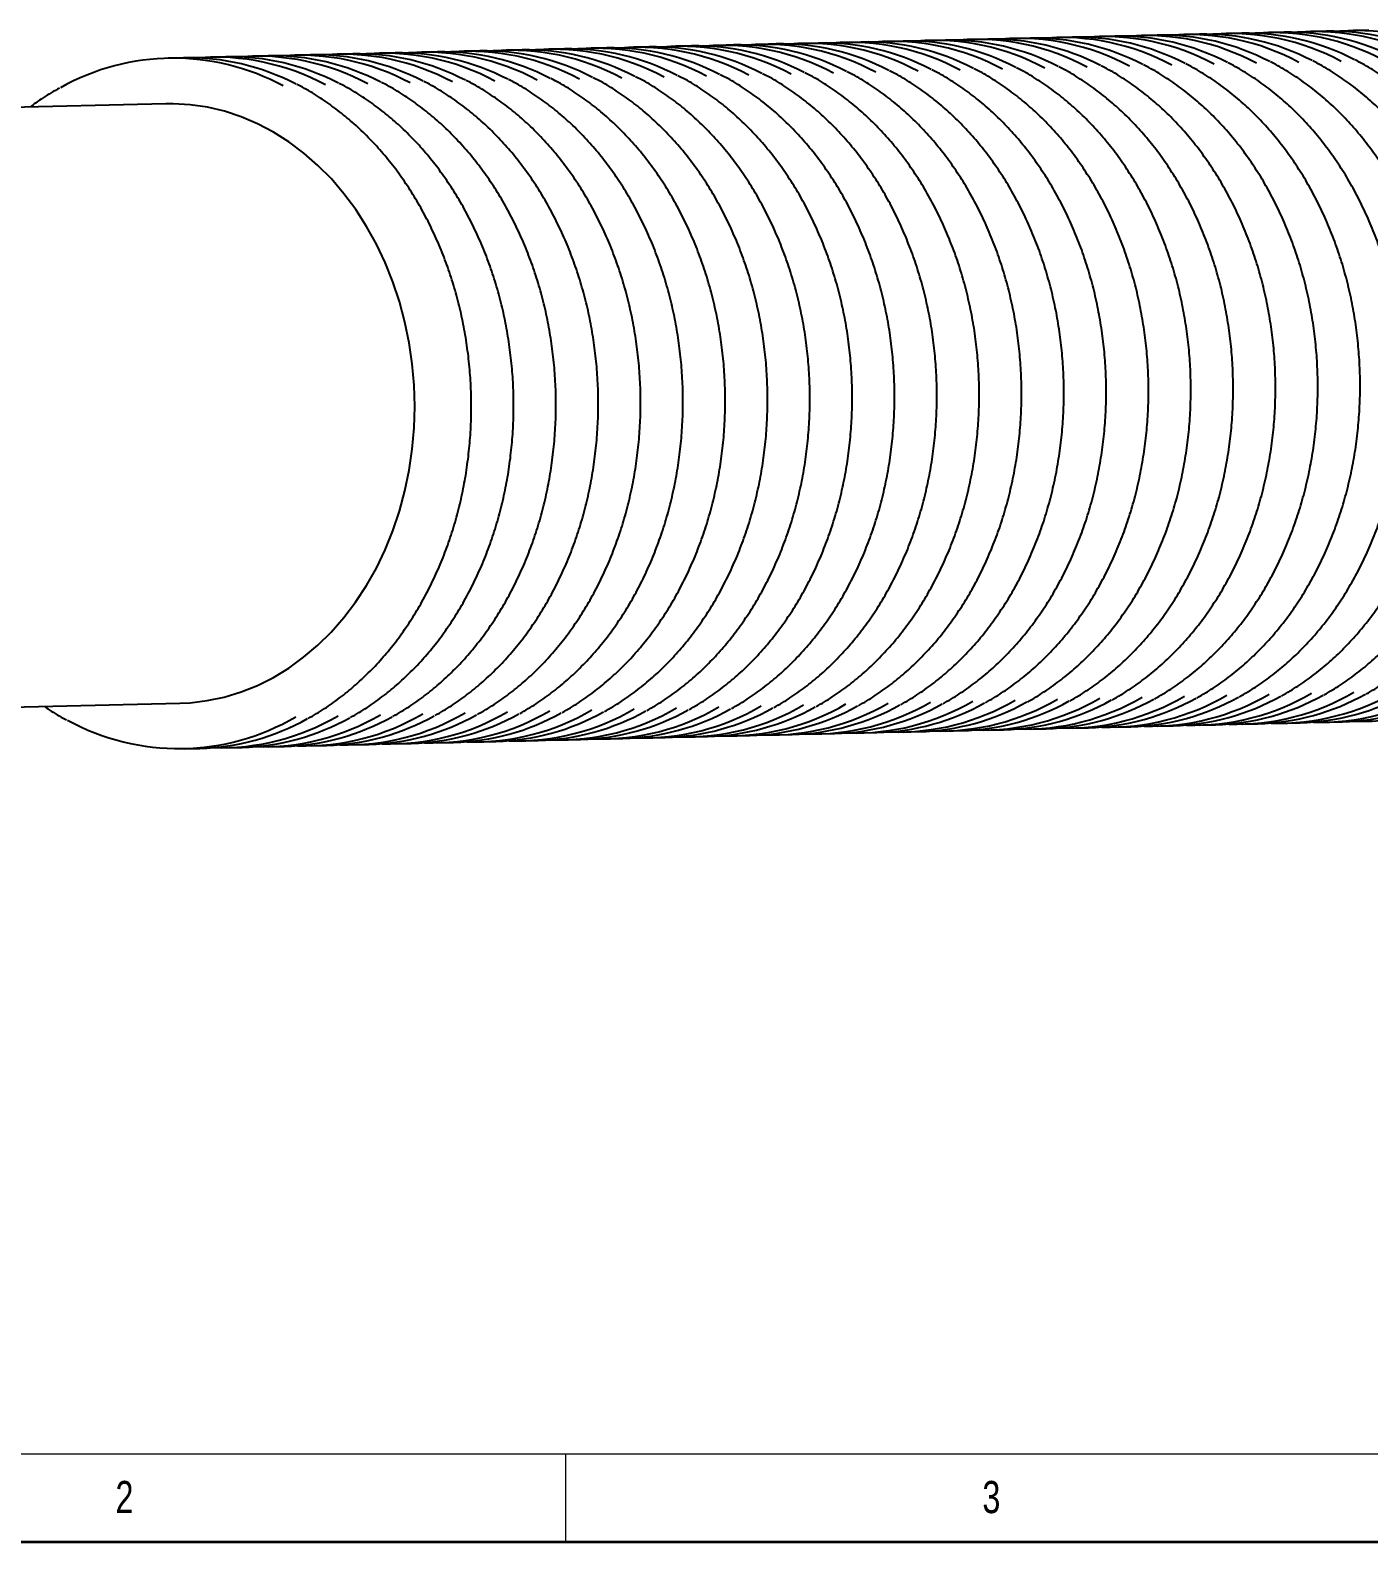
# Model space of a CAD drawing. Header units: millimetres. Extents: x 6 to 413, y 7 to 291.
# Drawn here: x 79.7 to 156.7, y 7.1 to 94.1 of the extents above; entities that cross this region are included whole.
import ezdxf

# ---------------------------------------------------------------- set-up
doc = ezdxf.new("R2010")
doc.units = ezdxf.units.MM
doc.styles.add('SLDTEXTSTYLE2', font='TXT', dxfattribs={"width": 0.75})

msp = doc.modelspace()

# ---------------------------------------------------------------- linework, layer by layer
at = {"color": 7, "linetype": 'Continuous', "lineweight": 25}
for p, q in [((151.8641, 93.9717), (150.9634, 93.9508)), ((154.3005, 94.0282), (153.3998, 94.0073)), ((156.7368, 94.0848), (155.8361, 94.0639)), ((115.3193, 93.1234), (114.4186, 93.1025)), ((117.7556, 93.1799), (116.8549, 93.159)), ((120.1919, 93.2365), (119.2912, 93.2156)), ((122.6283, 93.293), (121.7276, 93.2721)), ((125.0646, 93.3496), (124.1639, 93.3287)), ((127.5009, 93.4061), (126.6002, 93.3852)), ((129.9372, 93.4627), (129.0365, 93.4418)), ((132.3736, 93.5192), (131.4728, 93.4983)), ((134.8099, 93.5758), (133.9092, 93.5549)), ((137.2462, 93.6323), (136.3455, 93.6114)), ((139.6825, 93.6889), (138.7818, 93.668)), ((142.1188, 93.7455), (141.2181, 93.7245)), ((144.5552, 93.802), (143.6545, 93.7811)), ((146.9915, 93.8586), (146.0908, 93.8376)), ((149.4278, 93.9151), (148.5271, 93.8942)), ((88.5197, 92.5013), (87.619, 92.4804)), ((90.9561, 92.5579), (90.0554, 92.537)), ((93.3924, 92.6144), (92.4917, 92.5935)), ((95.8287, 92.671), (94.928, 92.6501)), ((98.265, 92.7275), (97.3643, 92.7066)), ((100.7014, 92.7841), (99.8006, 92.7632)), ((103.1377, 92.8406), (102.237, 92.8197)), ((105.574, 92.8972), (104.6733, 92.8763)), ((108.0103, 92.9537), (107.1096, 92.9328)), ((110.4466, 93.0103), (109.5459, 92.9894)), ((112.883, 93.0668), (111.9823, 93.0459)), ((87.5028, 89.852), (65.3544, 89.3379)), ((66.155, 54.8472), (88.3034, 55.3613)), ((139.7042, 53.9287), (140.6049, 53.9496)), ((142.1406, 53.9853), (143.0413, 54.0062)), ((144.5769, 54.0418), (145.4776, 54.0627)), ((147.0132, 54.0984), (147.9139, 54.1193)), ((149.4495, 54.1549), (150.3502, 54.1758)), ((151.8859, 54.2115), (152.7866, 54.2324)), ((154.3222, 54.268), (155.2229, 54.2889)), ((103.1594, 53.0804), (104.0601, 53.1013)), ((105.5957, 53.137), (106.4964, 53.1579)), ((108.032, 53.1935), (108.9327, 53.2144)), ((110.4684, 53.2501), (111.3691, 53.271)), ((112.9047, 53.3066), (113.8054, 53.3275)), ((115.341, 53.3632), (116.2417, 53.3841)), ((117.7773, 53.4197), (118.678, 53.4406)), ((120.2137, 53.4763), (121.1144, 53.4972)), ((122.65, 53.5328), (123.5507, 53.5537)), ((125.0863, 53.5894), (125.987, 53.6103)), ((127.5226, 53.6459), (128.4233, 53.6668)), ((129.959, 53.7025), (130.8597, 53.7234)), ((132.3953, 53.759), (133.296, 53.7799)), ((134.8316, 53.8156), (135.7323, 53.8365)), ((137.2679, 53.8721), (138.1686, 53.8931)), ((88.5415, 52.7411), (89.4422, 52.762)), ((90.9778, 52.7977), (91.8785, 52.8186)), ((93.4141, 52.8542), (94.3148, 52.8751)), ((95.8504, 52.9108), (96.7511, 52.9317)), ((98.2868, 52.9673), (99.1875, 52.9882)), ((100.7231, 53.0239), (101.6238, 53.0448))]:
    msp.add_line(p, q, dxfattribs=at)
at = {"color": 7, "linetype": 'Continuous', "lineweight": 18}
for p, q in [((221.2163, 12.1436), (11.2973, 12.1436)), ((110.4973, 12.1436), (110.4973, 7.1062))]:
    msp.add_line(p, q, dxfattribs=at)
at = {"color": 7, "linetype": 'Continuous', "lineweight": 35}
msp.add_line((6.2734, 7.1062), (413.064, 7.1062), dxfattribs=at)
at = {"color": 7, "linetype": 'Continuous', "lineweight": 25, "flags": 128}
msp.add_lwpolyline([(88.3034, 55.3613), (88.8924, 55.3904), (89.8804, 55.5094), (90.8583, 55.7156), (91.8212, 56.0078), (92.764, 56.3845), (93.6822, 56.844), (94.5709, 57.3837), (95.4256, 58.0011), (96.2419, 58.6928), (97.0158, 59.4555), (97.7432, 60.2852), (98.4205, 61.1776), (99.0442, 62.1284), (99.6112, 63.1325), (100.1184, 64.1848), (100.5634, 65.2801), (100.9439, 66.4128), (101.258, 67.577), (101.504, 68.7668), (101.6807, 69.9762), (101.7872, 71.199), (101.8229, 72.4289), (101.7877, 73.6598), (101.6817, 74.8853), (101.5056, 76.0992), (101.2601, 77.2953), (100.9466, 78.4675), (100.5665, 79.6098), (100.122, 80.7165), (99.6152, 81.7818), (99.0487, 82.8004), (98.4254, 83.767), (97.7485, 84.6768), (97.0214, 85.525), (96.2479, 86.3074), (95.4318, 87.0201), (94.5774, 87.6592), (93.689, 88.2217), (92.771, 88.7045), (91.8283, 89.1054), (90.8656, 89.4222), (89.8878, 89.6533), (88.8998, 89.7975), (87.9068, 89.8541), (87.5028, 89.852)], dxfattribs=at)
at = {"color": 7, "linetype": 'Continuous', "lineweight": 25}
for centre, radius, start, end in [((151.2326, 80.5248), 13.4254, 61.741045, 94.427733), ((152.1176, 80.5175), 13.4566, 62.443189, 91.079473), ((153.6689, 80.5814), 13.4254, 61.741045, 94.427733), ((154.554, 80.574), 13.4566, 62.443189, 91.079473), ((156.1053, 80.6379), 13.4254, 61.741045, 94.427733), ((113.1365, 79.6127), 13.4566, 62.443189, 91.079473), ((114.6878, 79.6765), 13.4254, 61.741045, 94.427733), ((115.5728, 79.6692), 13.4566, 62.443189, 91.079473), ((117.1241, 79.7331), 13.4254, 61.741045, 94.427733), ((118.0091, 79.7258), 13.4566, 62.443189, 91.079473), ((119.5604, 79.7896), 13.4254, 61.741045, 94.427733), ((120.4454, 79.7823), 13.4566, 62.443189, 91.079473), ((121.9967, 79.8462), 13.4254, 61.741045, 94.427733), ((122.8818, 79.8389), 13.4566, 62.443189, 91.079473), ((124.4331, 79.9028), 13.4254, 61.741045, 94.427733), ((125.3181, 79.8954), 13.4566, 62.443189, 91.079473), ((126.8694, 79.9593), 13.4254, 61.741045, 94.427733), ((127.7544, 79.952), 13.4566, 62.443189, 91.079473), ((129.3057, 80.0159), 13.4254, 61.741045, 94.427733), ((130.1907, 80.0085), 13.4566, 62.443189, 91.079473), ((131.742, 80.0724), 13.4254, 61.741045, 94.427733), ((132.6271, 80.0651), 13.4566, 62.443189, 91.079473), ((134.1784, 80.129), 13.4254, 61.741045, 94.427733), ((135.0634, 80.1216), 13.4566, 62.443189, 91.079473), ((136.6147, 80.1855), 13.4254, 61.741045, 94.427733), ((137.4997, 80.1782), 13.4566, 62.443189, 91.079473), ((139.051, 80.2421), 13.4254, 61.741045, 94.427733), ((139.936, 80.2347), 13.4566, 62.443189, 91.079473), ((141.4873, 80.2986), 13.4254, 61.741045, 94.427733), ((142.3724, 80.2913), 13.4566, 62.443189, 91.079473), ((143.9236, 80.3552), 13.4254, 61.741045, 94.427733), ((144.8087, 80.3478), 13.4566, 62.443189, 91.079473), ((146.36, 80.4117), 13.4254, 61.741045, 94.427733), ((147.245, 80.4044), 13.4566, 62.443189, 91.079473), ((148.7963, 80.4683), 13.4254, 61.741045, 94.427733), ((149.6813, 80.4609), 13.4566, 62.443189, 91.079473), ((87.9309, 79.1869), 13.2885, 61.632602, 119.32961), ((88.7732, 79.0471), 13.4566, 62.443189, 91.079473), ((90.3245, 79.111), 13.4254, 61.741045, 94.427733), ((91.2096, 79.1037), 13.4566, 62.443189, 91.079473), ((92.7609, 79.1676), 13.4254, 61.741045, 94.427733), ((93.6459, 79.1602), 13.4566, 62.443189, 91.079473), ((95.1972, 79.2241), 13.4254, 61.741045, 94.427733), ((96.0822, 79.2168), 13.4566, 62.443189, 91.079473), ((97.6335, 79.2807), 13.4254, 61.741045, 94.427733), ((98.5185, 79.2733), 13.4566, 62.443189, 91.079473), ((100.0698, 79.3372), 13.4254, 61.741045, 94.427733), ((100.9549, 79.3299), 13.4566, 62.443189, 91.079473), ((102.5062, 79.3938), 13.4254, 61.741045, 94.427733), ((103.3912, 79.3864), 13.4566, 62.443189, 91.079473), ((104.9425, 79.4503), 13.4254, 61.741045, 94.427733), ((105.8275, 79.443), 13.4566, 62.443189, 91.079473), ((107.3788, 79.5069), 13.4254, 61.741045, 94.427733), ((108.2638, 79.4995), 13.4566, 62.443189, 91.079473), ((109.8151, 79.5634), 13.4254, 61.741045, 94.427733), ((110.7002, 79.5561), 13.4566, 62.443189, 91.079473), ((112.2514, 79.62), 13.4254, 61.741045, 94.427733), ((136.9166, 67.2787), 13.4081, 268.217686, 300.373232), ((139.3529, 67.3353), 13.4081, 268.217686, 300.373232), ((141.7893, 67.3918), 13.4081, 268.217686, 300.373232), ((142.6751, 67.4299), 13.4287, 271.562479, 299.259535), ((144.2256, 67.4484), 13.4081, 268.217686, 300.373232), ((145.1114, 67.4864), 13.4287, 271.562479, 299.259535), ((146.6619, 67.5049), 13.4081, 268.217686, 300.373232), ((147.5478, 67.543), 13.4287, 271.562479, 299.259535), ((149.0982, 67.5615), 13.4081, 268.217686, 300.373232), ((149.9841, 67.5995), 13.4287, 271.562479, 299.259535), ((151.5345, 67.618), 13.4081, 268.217686, 300.373232), ((152.4204, 67.6561), 13.4287, 271.562479, 299.259535), ((153.9709, 67.6746), 13.4081, 268.217686, 300.373232), ((154.8567, 67.7126), 13.4287, 271.562479, 299.259535), ((156.4072, 67.7311), 13.4081, 268.217686, 300.373232), ((97.9354, 66.3739), 13.4081, 268.217686, 300.373232), ((100.3718, 66.4304), 13.4081, 268.217686, 300.373232), ((102.8081, 66.487), 13.4081, 268.217686, 300.373232), ((103.6939, 66.525), 13.4287, 271.562479, 299.259535), ((105.2444, 66.5435), 13.4081, 268.217686, 300.373232), ((106.1303, 66.5816), 13.4287, 271.562479, 299.259535), ((107.6807, 66.6001), 13.4081, 268.217686, 300.373232), ((108.5666, 66.6381), 13.4287, 271.562479, 299.259535), ((110.1171, 66.6567), 13.4081, 268.217686, 300.373232), ((111.0029, 66.6947), 13.4287, 271.562479, 299.259535), ((112.5534, 66.7132), 13.4081, 268.217686, 300.373232), ((113.4392, 66.7512), 13.4287, 271.562479, 299.259535), ((114.9897, 66.7698), 13.4081, 268.217686, 300.373232), ((115.8756, 66.8078), 13.4287, 271.562479, 299.259535), ((117.426, 66.8263), 13.4081, 268.217686, 300.373232), ((118.3119, 66.8643), 13.4287, 271.562479, 299.259535), ((119.8623, 66.8829), 13.4081, 268.217686, 300.373232), ((120.7482, 66.9209), 13.4287, 271.562479, 299.259535), ((122.2987, 66.9394), 13.4081, 268.217686, 300.373232), ((123.1845, 66.9774), 13.4287, 271.562479, 299.259535), ((124.735, 66.996), 13.4081, 268.217686, 300.373232), ((125.6208, 67.034), 13.4287, 271.562479, 299.259535), ((127.1713, 67.0525), 13.4081, 268.217686, 300.373232), ((128.0572, 67.0905), 13.4287, 271.562479, 299.259535), ((129.6076, 67.1091), 13.4081, 268.217686, 300.373232), ((130.4935, 67.1471), 13.4287, 271.562479, 299.259535), ((132.044, 67.1656), 13.4081, 268.217686, 300.373232), ((132.9298, 67.2036), 13.4287, 271.562479, 299.259535), ((134.4803, 67.2222), 13.4081, 268.217686, 300.373232), ((135.3661, 67.2602), 13.4287, 271.562479, 299.259535), ((137.8025, 67.3167), 13.4287, 271.562479, 299.259535), ((140.2388, 67.3733), 13.4287, 271.562479, 299.259535), ((88.2303, 66.0629), 13.3146, 241.239129, 300.408766), ((89.076, 66.1857), 13.4287, 271.562479, 299.259535), ((90.6265, 66.2042), 13.4081, 268.217686, 300.373232), ((91.5123, 66.2423), 13.4287, 271.562479, 299.259535), ((93.0628, 66.2608), 13.4081, 268.217686, 300.373232), ((93.9486, 66.2988), 13.4287, 271.562479, 299.259535), ((95.4991, 66.3173), 13.4081, 268.217686, 300.373232), ((96.385, 66.3554), 13.4287, 271.562479, 299.259535), ((98.8213, 66.4119), 13.4287, 271.562479, 299.259535), ((101.2576, 66.4685), 13.4287, 271.562479, 299.259535)]:
    msp.add_arc(centre, radius, start, end, dxfattribs=at)
for points, knots in [([(149.2833, 55.7261), (149.4459, 55.8185), (149.9148, 56.0849), (150.6683, 56.5802), (151.5304, 57.2322), (152.3567, 57.9516), (153.1442, 58.734), (153.8897, 59.5769), (154.5902, 60.4766), (155.2429, 61.4297), (155.8452, 62.4324), (156.3948, 63.4806), (156.8893, 64.5702), (157.3269, 65.6968), (157.7059, 66.8559), (158.0247, 68.0429), (158.282, 69.2531), (158.4769, 70.4817), (158.6086, 71.7237), (158.6766, 72.9743), (158.6806, 74.2285), (158.6205, 75.4814), (158.4967, 76.7278), (158.3096, 77.963), (158.06, 79.182), (157.7487, 80.3799), (157.3771, 81.5521), (156.9465, 82.6937), (156.4587, 83.8004), (155.9157, 84.8676), (155.3194, 85.8912), (154.6724, 86.8669), (153.9771, 87.791), (153.2363, 88.6597), (152.453, 89.4696), (151.6301, 90.217), (150.7716, 90.9006), (149.8788, 91.5112), (149.1671, 91.946), (148.7461, 92.1518), (148.6413, 92.2031)], [0, 0, 0, 0, 0.014369, 0.041434, 0.0685092, 0.0955956, 0.1226925, 0.1497988, 0.1769132, 0.2040345, 0.2311613, 0.2582927, 0.2854274, 0.3125649, 0.3397042, 0.366845, 0.3939868, 0.4211293, 0.4482725, 0.4754161, 0.5025601, 0.5297046, 0.5568495, 0.5839949, 0.6111408, 0.6382872, 0.6654339, 0.6925808, 0.7197275, 0.7468737, 0.7740187, 0.8011618, 0.8283021, 0.8554386, 0.8825699, 0.9096948, 0.9368117, 0.9639192, 0.9910161, 1, 1, 1, 1]), ([(151.7196, 55.7826), (151.8822, 55.875), (152.3511, 56.1414), (153.1046, 56.6367), (153.9668, 57.2888), (154.793, 58.0081), (155.5805, 58.7906), (156.326, 59.6334), (157.0265, 60.5332), (157.6792, 61.4863), (158.2816, 62.489), (158.8311, 63.5372), (159.3256, 64.6268), (159.7633, 65.7533), (160.1422, 66.9124), (160.461, 68.0995), (160.7183, 69.3097), (160.9132, 70.5382), (161.0449, 71.7803), (161.1129, 73.0309), (161.1169, 74.2851), (161.0569, 75.5379), (160.9331, 76.7844), (160.746, 78.0196), (160.4963, 79.2386), (160.185, 80.4365), (159.8134, 81.6086), (159.3828, 82.7503), (158.8951, 83.8569), (158.352, 84.9242), (157.7558, 85.9477), (157.1087, 86.9235), (156.4134, 87.8476), (155.6726, 88.7162), (154.8893, 89.5261), (154.0664, 90.2735), (153.208, 90.9571), (152.3151, 91.5677), (151.6034, 92.0025), (151.1825, 92.2084), (151.0776, 92.2596)], [0, 0, 0, 0, 0.014369, 0.041434, 0.0685092, 0.0955956, 0.1226925, 0.1497988, 0.1769132, 0.2040345, 0.2311613, 0.2582927, 0.2854274, 0.3125649, 0.3397042, 0.366845, 0.3939868, 0.4211293, 0.4482725, 0.4754161, 0.5025601, 0.5297046, 0.5568495, 0.5839949, 0.6111408, 0.6382872, 0.6654339, 0.6925808, 0.7197275, 0.7468737, 0.7740187, 0.8011618, 0.8283021, 0.8554386, 0.8825699, 0.9096948, 0.9368117, 0.9639192, 0.9910161, 1, 1, 1, 1]), ([(154.1559, 55.8392), (154.3185, 55.9316), (154.7875, 56.198), (155.5409, 56.6933), (156.4031, 57.3453), (157.2293, 58.0647), (158.0169, 58.8471), (158.7623, 59.69), (159.4628, 60.5897), (160.1155, 61.5428), (160.7179, 62.5455), (161.2674, 63.5937), (161.762, 64.6833), (162.1996, 65.8099), (162.5785, 66.969), (162.8973, 68.156), (163.1547, 69.3662), (163.3496, 70.5948), (163.4813, 71.8368), (163.5492, 73.0874), (163.5532, 74.3417), (163.4932, 75.5945), (163.3694, 76.841), (163.1823, 78.0761), (162.9326, 79.2951), (162.6213, 80.493), (162.2497, 81.6652), (161.8192, 82.8068), (161.3314, 83.9135), (160.7883, 84.9807), (160.1921, 86.0043), (159.545, 86.98), (158.8497, 87.9041), (158.1089, 88.7728), (157.3256, 89.5827), (156.5028, 90.3301), (155.6443, 91.0137), (154.7515, 91.6243), (154.0397, 92.0591), (153.6188, 92.2649), (153.514, 92.3162)], [0, 0, 0, 0, 0.014369, 0.041434, 0.0685092, 0.0955956, 0.1226925, 0.1497988, 0.1769132, 0.2040345, 0.2311613, 0.2582927, 0.2854274, 0.3125649, 0.3397042, 0.366845, 0.3939868, 0.4211293, 0.4482725, 0.4754161, 0.5025601, 0.5297046, 0.5568495, 0.5839949, 0.6111408, 0.6382872, 0.6654339, 0.6925808, 0.7197275, 0.7468737, 0.7740187, 0.8011618, 0.8283021, 0.8554386, 0.8825699, 0.9096948, 0.9368117, 0.9639192, 0.9910161, 1, 1, 1, 1]), ([(156.5922, 55.8957), (156.7549, 55.9881), (157.2238, 56.2545), (157.9772, 56.7498), (158.8394, 57.4019), (159.6657, 58.1212), (160.4532, 58.9037), (161.1987, 59.7465), (161.8992, 60.6463), (162.5519, 61.5994), (163.1542, 62.6021), (163.7037, 63.6503), (164.1983, 64.7399), (164.6359, 65.8664), (165.0149, 67.0255), (165.3336, 68.2126), (165.591, 69.4228), (165.7859, 70.6513), (165.9176, 71.8934), (165.9856, 73.144), (165.9895, 74.3982), (165.9295, 75.651), (165.8057, 76.8975), (165.6186, 78.1327), (165.3689, 79.3517), (165.0577, 80.5496), (164.686, 81.7217), (164.2555, 82.8634), (163.7677, 83.97), (163.2246, 85.0373), (162.6284, 86.0608), (161.9813, 87.0366), (161.286, 87.9607), (160.5452, 88.8294), (159.7619, 89.6392), (158.9391, 90.3866), (158.0806, 91.0702), (157.1878, 91.6808), (156.4761, 92.1156), (156.0551, 92.3215), (155.9503, 92.3727)], [0, 0, 0, 0, 0.014369, 0.041434, 0.0685092, 0.0955956, 0.1226925, 0.1497988, 0.1769132, 0.2040345, 0.2311613, 0.2582927, 0.2854274, 0.3125649, 0.3397042, 0.366845, 0.3939868, 0.4211293, 0.4482725, 0.4754161, 0.5025601, 0.5297046, 0.5568495, 0.5839949, 0.6111408, 0.6382872, 0.6654339, 0.6925808, 0.7197275, 0.7468737, 0.7740187, 0.8011618, 0.8283021, 0.8554386, 0.8825699, 0.9096948, 0.9368117, 0.9639192, 0.9910161, 1, 1, 1, 1]), ([(112.7384, 54.8778), (112.901, 54.9702), (113.37, 55.2366), (114.1234, 55.7319), (114.9856, 56.384), (115.8119, 57.1033), (116.5994, 57.8857), (117.3448, 58.7286), (118.0453, 59.6283), (118.6981, 60.5815), (119.3004, 61.5841), (119.8499, 62.6323), (120.3445, 63.7219), (120.7821, 64.8485), (121.161, 66.0076), (121.4798, 67.1946), (121.7372, 68.4048), (121.9321, 69.6334), (122.0638, 70.8754), (122.1318, 72.1261), (122.1357, 73.3803), (122.0757, 74.6331), (121.9519, 75.8796), (121.7648, 77.1147), (121.5151, 78.3337), (121.2038, 79.5317), (120.8322, 80.7038), (120.4017, 81.8455), (119.9139, 82.9521), (119.3708, 84.0193), (118.7746, 85.0429), (118.1275, 86.0187), (117.4322, 86.9428), (116.6914, 87.8114), (115.9081, 88.6213), (115.0853, 89.3687), (114.2268, 90.0523), (113.334, 90.6629), (112.6223, 91.0977), (112.2013, 91.3035), (112.0965, 91.3548)], [0, 0, 0, 0, 0.014369, 0.04143403, 0.06850916, 0.09559561, 0.12269253, 0.14979883, 0.17691324, 0.2040345, 0.23116135, 0.25829266, 0.28542745, 0.31256486, 0.33970422, 0.366845, 0.3939868, 0.42112935, 0.44827247, 0.47541606, 0.50256008, 0.52970455, 0.55684949, 0.58399492, 0.61114084, 0.63828722, 0.66543394, 0.69258081, 0.71972753, 0.74687368, 0.77401868, 0.8011618, 0.82830213, 0.85543859, 0.88256993, 0.90969478, 0.93681169, 0.96391923, 0.99101609, 1, 1, 1, 1]), ([(115.1748, 54.9343), (115.3374, 55.0267), (115.8063, 55.2932), (116.5598, 55.7884), (117.4219, 56.4405), (118.2482, 57.1598), (119.0357, 57.9423), (119.7812, 58.7851), (120.4817, 59.6849), (121.1344, 60.638), (121.7367, 61.6407), (122.2862, 62.6889), (122.7808, 63.7785), (123.2184, 64.9051), (123.5974, 66.0642), (123.9161, 67.2512), (124.1735, 68.4614), (124.3684, 69.6899), (124.5001, 70.932), (124.5681, 72.1826), (124.5721, 73.4368), (124.512, 74.6896), (124.3882, 75.9361), (124.2011, 77.1713), (123.9514, 78.3903), (123.6402, 79.5882), (123.2685, 80.7603), (122.838, 81.902), (122.3502, 83.0087), (121.8071, 84.0759), (121.2109, 85.0994), (120.5639, 86.0752), (119.8685, 86.9993), (119.1277, 87.868), (118.3444, 88.6779), (117.5216, 89.4252), (116.6631, 90.1088), (115.7703, 90.7194), (115.0586, 91.1543), (114.6376, 91.3601), (114.5328, 91.4113)], [0, 0, 0, 0, 0.014369, 0.041434, 0.0685092, 0.0955956, 0.1226925, 0.1497988, 0.1769132, 0.2040345, 0.2311613, 0.2582927, 0.2854274, 0.3125649, 0.3397042, 0.366845, 0.3939868, 0.4211293, 0.4482725, 0.4754161, 0.5025601, 0.5297046, 0.5568495, 0.5839949, 0.6111408, 0.6382872, 0.6654339, 0.6925808, 0.7197275, 0.7468737, 0.7740187, 0.8011618, 0.8283021, 0.8554386, 0.8825699, 0.9096948, 0.9368117, 0.9639192, 0.9910161, 1, 1, 1, 1]), ([(117.6111, 54.9909), (117.7737, 55.0833), (118.2426, 55.3497), (118.9961, 55.845), (119.8582, 56.4971), (120.6845, 57.2164), (121.472, 57.9988), (122.2175, 58.8417), (122.918, 59.7414), (123.5707, 60.6946), (124.173, 61.6972), (124.7226, 62.7455), (125.2171, 63.835), (125.6547, 64.9616), (126.0337, 66.1207), (126.3525, 67.3077), (126.6098, 68.5179), (126.8047, 69.7465), (126.9364, 70.9885), (127.0044, 72.2392), (127.0084, 73.4934), (126.9483, 74.7462), (126.8245, 75.9927), (126.6374, 77.2279), (126.3878, 78.4468), (126.0765, 79.6448), (125.7049, 80.8169), (125.2743, 81.9586), (124.7865, 83.0652), (124.2435, 84.1325), (123.6472, 85.156), (123.0002, 86.1318), (122.3049, 87.0559), (121.5641, 87.9245), (120.7808, 88.7344), (119.9579, 89.4818), (119.0994, 90.1654), (118.2066, 90.776), (117.4949, 91.2108), (117.0739, 91.4166), (116.9691, 91.4679)], [0, 0, 0, 0, 0.014369, 0.041434, 0.0685092, 0.0955956, 0.1226925, 0.1497988, 0.1769132, 0.2040345, 0.2311613, 0.2582927, 0.2854274, 0.3125649, 0.3397042, 0.366845, 0.3939868, 0.4211293, 0.4482725, 0.4754161, 0.5025601, 0.5297046, 0.5568495, 0.5839949, 0.6111408, 0.6382872, 0.6654339, 0.6925808, 0.7197275, 0.7468737, 0.7740187, 0.8011618, 0.8283021, 0.8554386, 0.8825699, 0.9096948, 0.9368117, 0.9639192, 0.9910161, 1, 1, 1, 1]), ([(120.0474, 55.0474), (120.21, 55.1398), (120.6789, 55.4063), (121.4324, 55.9015), (122.2946, 56.5536), (123.1208, 57.2729), (123.9083, 58.0554), (124.6538, 58.8982), (125.3543, 59.798), (126.007, 60.7511), (126.6094, 61.7538), (127.1589, 62.802), (127.6534, 63.8916), (128.0911, 65.0182), (128.47, 66.1773), (128.7888, 67.3643), (129.0461, 68.5745), (129.241, 69.803), (129.3727, 71.0451), (129.4407, 72.2957), (129.4447, 73.5499), (129.3847, 74.8028), (129.2609, 76.0492), (129.0738, 77.2844), (128.8241, 78.5034), (128.5128, 79.7013), (128.1412, 80.8734), (127.7106, 82.0151), (127.2229, 83.1218), (126.6798, 84.189), (126.0836, 85.2126), (125.4365, 86.1883), (124.7412, 87.1124), (124.0004, 87.9811), (123.2171, 88.791), (122.3942, 89.5383), (121.5358, 90.2219), (120.6429, 90.8325), (119.9312, 91.2674), (119.5103, 91.4732), (119.4054, 91.5244)], [0, 0, 0, 0, 0.014369, 0.041434, 0.0685092, 0.0955956, 0.1226925, 0.1497988, 0.1769132, 0.2040345, 0.2311613, 0.2582927, 0.2854274, 0.3125649, 0.3397042, 0.366845, 0.3939868, 0.4211293, 0.4482725, 0.4754161, 0.5025601, 0.5297046, 0.5568495, 0.5839949, 0.6111408, 0.6382872, 0.6654339, 0.6925808, 0.7197275, 0.7468737, 0.7740187, 0.8011618, 0.8283021, 0.8554386, 0.8825699, 0.9096948, 0.9368117, 0.9639192, 0.9910161, 1, 1, 1, 1]), ([(122.4837, 55.104), (122.6463, 55.1964), (123.1153, 55.4628), (123.8687, 55.9581), (124.7309, 56.6102), (125.5571, 57.3295), (126.3447, 58.1119), (127.0901, 58.9548), (127.7906, 59.8545), (128.4433, 60.8077), (129.0457, 61.8103), (129.5952, 62.8586), (130.0898, 63.9481), (130.5274, 65.0747), (130.9063, 66.2338), (131.2251, 67.4208), (131.4825, 68.631), (131.6774, 69.8596), (131.8091, 71.1017), (131.877, 72.3523), (131.881, 73.6065), (131.821, 74.8593), (131.6972, 76.1058), (131.5101, 77.341), (131.2604, 78.5599), (130.9491, 79.7579), (130.5775, 80.93), (130.147, 82.0717), (129.6592, 83.1783), (129.1161, 84.2456), (128.5199, 85.2691), (127.8728, 86.2449), (127.1775, 87.169), (126.4367, 88.0376), (125.6534, 88.8475), (124.8306, 89.5949), (123.9721, 90.2785), (123.0793, 90.8891), (122.3675, 91.3239), (121.9466, 91.5297), (121.8418, 91.581)], [0, 0, 0, 0, 0.014369, 0.041434, 0.0685092, 0.0955956, 0.1226925, 0.1497988, 0.1769132, 0.2040345, 0.2311613, 0.2582927, 0.2854274, 0.3125649, 0.3397042, 0.366845, 0.3939868, 0.4211293, 0.4482725, 0.4754161, 0.5025601, 0.5297046, 0.5568495, 0.5839949, 0.6111408, 0.6382872, 0.6654339, 0.6925808, 0.7197275, 0.7468737, 0.7740187, 0.8011618, 0.8283021, 0.8554386, 0.8825699, 0.9096948, 0.9368117, 0.9639192, 0.9910161, 1, 1, 1, 1]), ([(124.9201, 55.1606), (125.0827, 55.2529), (125.5516, 55.5194), (126.305, 56.0146), (127.1672, 56.6667), (127.9935, 57.386), (128.781, 58.1685), (129.5265, 59.0113), (130.227, 59.9111), (130.8797, 60.8642), (131.482, 61.8669), (132.0315, 62.9151), (132.5261, 64.0047), (132.9637, 65.1313), (133.3427, 66.2904), (133.6614, 67.4774), (133.9188, 68.6876), (134.1137, 69.9161), (134.2454, 71.1582), (134.3134, 72.4088), (134.3173, 73.663), (134.2573, 74.9159), (134.1335, 76.1623), (133.9464, 77.3975), (133.6967, 78.6165), (133.3855, 79.8144), (133.0138, 80.9866), (132.5833, 82.1282), (132.0955, 83.2349), (131.5524, 84.3021), (130.9562, 85.3257), (130.3091, 86.3014), (129.6138, 87.2255), (128.873, 88.0942), (128.0897, 88.9041), (127.2669, 89.6514), (126.4084, 90.335), (125.5156, 90.9456), (124.8039, 91.3805), (124.3829, 91.5863), (124.2781, 91.6375)], [0, 0, 0, 0, 0.014369, 0.04143403, 0.06850916, 0.09559561, 0.12269253, 0.14979883, 0.17691324, 0.2040345, 0.23116135, 0.25829266, 0.28542745, 0.31256486, 0.33970422, 0.366845, 0.3939868, 0.42112935, 0.44827247, 0.47541606, 0.50256008, 0.52970455, 0.55684949, 0.58399492, 0.61114084, 0.63828722, 0.66543394, 0.69258081, 0.71972753, 0.74687368, 0.77401868, 0.8011618, 0.82830213, 0.85543859, 0.88256993, 0.90969478, 0.93681169, 0.96391923, 0.99101609, 1, 1, 1, 1]), ([(127.3564, 55.2171), (127.519, 55.3095), (127.9879, 55.5759), (128.7414, 56.0712), (129.6035, 56.7233), (130.4298, 57.4426), (131.2173, 58.2251), (131.9628, 59.0679), (132.6633, 59.9677), (133.316, 60.9208), (133.9183, 61.9234), (134.4679, 62.9717), (134.9624, 64.0612), (135.4, 65.1878), (135.779, 66.3469), (136.0978, 67.5339), (136.3551, 68.7441), (136.55, 69.9727), (136.6817, 71.2148), (136.7497, 72.4654), (136.7537, 73.7196), (136.6936, 74.9724), (136.5698, 76.2189), (136.3827, 77.4541), (136.133, 78.673), (135.8218, 79.871), (135.4502, 81.0431), (135.0196, 82.1848), (134.5318, 83.2914), (133.9888, 84.3587), (133.3925, 85.3822), (132.7455, 86.358), (132.0502, 87.2821), (131.3094, 88.1507), (130.5261, 88.9606), (129.7032, 89.708), (128.8447, 90.3916), (127.9519, 91.0022), (127.2402, 91.437), (126.8192, 91.6428), (126.7144, 91.6941)], [0, 0, 0, 0, 0.014369, 0.04143403, 0.06850916, 0.09559561, 0.12269253, 0.14979883, 0.17691324, 0.2040345, 0.23116135, 0.25829266, 0.28542745, 0.31256486, 0.33970422, 0.366845, 0.3939868, 0.42112935, 0.44827247, 0.47541606, 0.50256008, 0.52970455, 0.55684949, 0.58399492, 0.61114084, 0.63828722, 0.66543394, 0.69258081, 0.71972753, 0.74687368, 0.77401868, 0.8011618, 0.82830213, 0.85543859, 0.88256993, 0.90969478, 0.93681169, 0.96391923, 0.99101609, 1, 1, 1, 1]), ([(129.7927, 55.2737), (129.9553, 55.3661), (130.4242, 55.6325), (131.1777, 56.1277), (132.0399, 56.7798), (132.8661, 57.4991), (133.6536, 58.2816), (134.3991, 59.1244), (135.0996, 60.0242), (135.7523, 60.9773), (136.3546, 61.98), (136.9042, 63.0282), (137.3987, 64.1178), (137.8364, 65.2444), (138.2153, 66.4035), (138.5341, 67.5905), (138.7914, 68.8007), (138.9863, 70.0293), (139.118, 71.2713), (139.186, 72.5219), (139.19, 73.7761), (139.13, 75.029), (139.0062, 76.2754), (138.819, 77.5106), (138.5694, 78.7296), (138.2581, 79.9275), (137.8865, 81.0997), (137.4559, 82.2413), (136.9682, 83.348), (136.4251, 84.4152), (135.8288, 85.4388), (135.1818, 86.4145), (134.4865, 87.3386), (133.7457, 88.2073), (132.9624, 89.0172), (132.1395, 89.7645), (131.2811, 90.4481), (130.3882, 91.0587), (129.6765, 91.4936), (129.2556, 91.6994), (129.1507, 91.7506)], [0, 0, 0, 0, 0.014369, 0.041434, 0.0685092, 0.0955956, 0.1226925, 0.1497988, 0.1769132, 0.2040345, 0.2311613, 0.2582927, 0.2854274, 0.3125649, 0.3397042, 0.366845, 0.3939868, 0.4211293, 0.4482725, 0.4754161, 0.5025601, 0.5297046, 0.5568495, 0.5839949, 0.6111408, 0.6382872, 0.6654339, 0.6925808, 0.7197275, 0.7468737, 0.7740187, 0.8011618, 0.8283021, 0.8554386, 0.8825699, 0.9096948, 0.9368117, 0.9639192, 0.9910161, 1, 1, 1, 1]), ([(132.229, 55.3302), (132.3916, 55.4226), (132.8605, 55.689), (133.614, 56.1843), (134.4762, 56.8364), (135.3024, 57.5557), (136.0899, 58.3382), (136.8354, 59.181), (137.5359, 60.0808), (138.1886, 61.0339), (138.791, 62.0365), (139.3405, 63.0848), (139.8351, 64.1743), (140.2727, 65.3009), (140.6516, 66.46), (140.9704, 67.647), (141.2278, 68.8572), (141.4227, 70.0858), (141.5544, 71.3279), (141.6223, 72.5785), (141.6263, 73.8327), (141.5663, 75.0855), (141.4425, 76.332), (141.2554, 77.5672), (141.0057, 78.7861), (140.6944, 79.9841), (140.3228, 81.1562), (139.8923, 82.2979), (139.4045, 83.4045), (138.8614, 84.4718), (138.2652, 85.4953), (137.6181, 86.4711), (136.9228, 87.3952), (136.182, 88.2638), (135.3987, 89.0737), (134.5759, 89.8211), (133.7174, 90.5047), (132.8245, 91.1153), (132.1128, 91.5501), (131.6919, 91.7559), (131.5871, 91.8072)], [0, 0, 0, 0, 0.014369, 0.041434, 0.0685092, 0.0955956, 0.1226925, 0.1497988, 0.1769132, 0.2040345, 0.2311613, 0.2582927, 0.2854274, 0.3125649, 0.3397042, 0.366845, 0.3939868, 0.4211293, 0.4482725, 0.4754161, 0.5025601, 0.5297046, 0.5568495, 0.5839949, 0.6111408, 0.6382872, 0.6654339, 0.6925808, 0.7197275, 0.7468737, 0.7740187, 0.8011618, 0.8283021, 0.8554386, 0.8825699, 0.9096948, 0.9368117, 0.9639192, 0.9910161, 1, 1, 1, 1]), ([(134.6653, 55.3868), (134.828, 55.4792), (135.2969, 55.7456), (136.0503, 56.2408), (136.9125, 56.8929), (137.7388, 57.6122), (138.5263, 58.3947), (139.2717, 59.2375), (139.9722, 60.1373), (140.625, 61.0904), (141.2273, 62.0931), (141.7768, 63.1413), (142.2714, 64.2309), (142.709, 65.3575), (143.0879, 66.5166), (143.4067, 67.7036), (143.6641, 68.9138), (143.859, 70.1424), (143.9907, 71.3844), (144.0587, 72.635), (144.0626, 73.8892), (144.0026, 75.1421), (143.8788, 76.3885), (143.6917, 77.6237), (143.442, 78.8427), (143.1308, 80.0406), (142.7591, 81.2128), (142.3286, 82.3544), (141.8408, 83.4611), (141.2977, 84.5283), (140.7015, 85.5519), (140.0544, 86.5276), (139.3591, 87.4517), (138.6183, 88.3204), (137.835, 89.1303), (137.0122, 89.8776), (136.1537, 90.5612), (135.2609, 91.1718), (134.5492, 91.6067), (134.1282, 91.8125), (134.0234, 91.8637)], [0, 0, 0, 0, 0.014369, 0.041434, 0.0685092, 0.0955956, 0.1226925, 0.1497988, 0.1769132, 0.2040345, 0.2311613, 0.2582927, 0.2854274, 0.3125649, 0.3397042, 0.366845, 0.3939868, 0.4211293, 0.4482725, 0.4754161, 0.5025601, 0.5297046, 0.5568495, 0.5839949, 0.6111408, 0.6382872, 0.6654339, 0.6925808, 0.7197275, 0.7468737, 0.7740187, 0.8011618, 0.8283021, 0.8554386, 0.8825699, 0.9096948, 0.9368117, 0.9639192, 0.9910161, 1, 1, 1, 1]), ([(137.1017, 55.4433), (137.2643, 55.5357), (137.7332, 55.8021), (138.4867, 56.2974), (139.3488, 56.9495), (140.1751, 57.6688), (140.9626, 58.4513), (141.7081, 59.2941), (142.4086, 60.1939), (143.0613, 61.147), (143.6636, 62.1497), (144.2131, 63.1979), (144.7077, 64.2874), (145.1453, 65.414), (145.5243, 66.5731), (145.843, 67.7601), (146.1004, 68.9703), (146.2953, 70.1989), (146.427, 71.441), (146.495, 72.6916), (146.499, 73.9458), (146.4389, 75.1986), (146.3151, 76.4451), (146.128, 77.6803), (145.8783, 78.8992), (145.5671, 80.0972), (145.1954, 81.2693), (144.7649, 82.411), (144.2771, 83.5176), (143.7341, 84.5849), (143.1378, 85.6084), (142.4908, 86.5842), (141.7955, 87.5083), (141.0547, 88.3769), (140.2713, 89.1868), (139.4485, 89.9342), (138.59, 90.6178), (137.6972, 91.2284), (136.9855, 91.6632), (136.5645, 91.869), (136.4597, 91.9203)], [0, 0, 0, 0, 0.014369, 0.041434, 0.0685092, 0.0955956, 0.1226925, 0.1497988, 0.1769132, 0.2040345, 0.2311613, 0.2582927, 0.2854274, 0.3125649, 0.3397042, 0.366845, 0.3939868, 0.4211293, 0.4482725, 0.4754161, 0.5025601, 0.5297046, 0.5568495, 0.5839949, 0.6111408, 0.6382872, 0.6654339, 0.6925808, 0.7197275, 0.7468737, 0.7740187, 0.8011618, 0.8283021, 0.8554386, 0.8825699, 0.9096948, 0.9368117, 0.9639192, 0.9910161, 1, 1, 1, 1]), ([(139.538, 55.4999), (139.7006, 55.5923), (140.1695, 55.8587), (140.923, 56.3539), (141.7852, 57.006), (142.6114, 57.7253), (143.3989, 58.5078), (144.1444, 59.3506), (144.8449, 60.2504), (145.4976, 61.2035), (146.0999, 62.2062), (146.6495, 63.2544), (147.144, 64.344), (147.5816, 65.4706), (147.9606, 66.6297), (148.2794, 67.8167), (148.5367, 69.0269), (148.7316, 70.2555), (148.8633, 71.4975), (148.9313, 72.7481), (148.9353, 74.0023), (148.8753, 75.2552), (148.7514, 76.5016), (148.5643, 77.7368), (148.3147, 78.9558), (148.0034, 80.1537), (147.6318, 81.3259), (147.2012, 82.4675), (146.7135, 83.5742), (146.1704, 84.6414), (145.5741, 85.665), (144.9271, 86.6407), (144.2318, 87.5648), (143.491, 88.4335), (142.7077, 89.2434), (141.8848, 89.9907), (141.0263, 90.6744), (140.1335, 91.285), (139.4218, 91.7198), (139.0008, 91.9256), (138.896, 91.9769)], [0, 0, 0, 0, 0.014369, 0.041434, 0.0685092, 0.0955956, 0.1226925, 0.1497988, 0.1769132, 0.2040345, 0.2311613, 0.2582927, 0.2854274, 0.3125649, 0.3397042, 0.366845, 0.3939868, 0.4211293, 0.4482725, 0.4754161, 0.5025601, 0.5297046, 0.5568495, 0.5839949, 0.6111408, 0.6382872, 0.6654339, 0.6925808, 0.7197275, 0.7468737, 0.7740187, 0.8011618, 0.8283021, 0.8554386, 0.8825699, 0.9096948, 0.9368117, 0.9639192, 0.9910161, 1, 1, 1, 1]), ([(141.9743, 55.5564), (142.1369, 55.6488), (142.6058, 55.9152), (143.3593, 56.4105), (144.2215, 57.0626), (145.0477, 57.7819), (145.8352, 58.5644), (146.5807, 59.4072), (147.2812, 60.307), (147.9339, 61.2601), (148.5363, 62.2628), (149.0858, 63.311), (149.5803, 64.4005), (150.018, 65.5271), (150.3969, 66.6862), (150.7157, 67.8732), (150.973, 69.0834), (151.168, 70.312), (151.2997, 71.5541), (151.3676, 72.8047), (151.3716, 74.0589), (151.3116, 75.3117), (151.1878, 76.5582), (151.0007, 77.7934), (150.751, 79.0123), (150.4397, 80.2103), (150.0681, 81.3824), (149.6375, 82.5241), (149.1498, 83.6307), (148.6067, 84.698), (148.0105, 85.7215), (147.3634, 86.6973), (146.6681, 87.6214), (145.9273, 88.49), (145.144, 89.2999), (144.3212, 90.0473), (143.4627, 90.7309), (142.5698, 91.3415), (141.8581, 91.7763), (141.4372, 91.9822), (141.3323, 92.0334)], [0, 0, 0, 0, 0.014369, 0.041434, 0.0685092, 0.0955956, 0.1226925, 0.1497988, 0.1769132, 0.2040345, 0.2311613, 0.2582927, 0.2854274, 0.3125649, 0.3397042, 0.366845, 0.3939868, 0.4211293, 0.4482725, 0.4754161, 0.5025601, 0.5297046, 0.5568495, 0.5839949, 0.6111408, 0.6382872, 0.6654339, 0.6925808, 0.7197275, 0.7468737, 0.7740187, 0.8011618, 0.8283021, 0.8554386, 0.8825699, 0.9096948, 0.9368117, 0.9639192, 0.9910161, 1, 1, 1, 1]), ([(144.4106, 55.613), (144.5732, 55.7054), (145.0422, 55.9718), (145.7956, 56.4671), (146.6578, 57.1191), (147.4841, 57.8385), (148.2716, 58.6209), (149.017, 59.4638), (149.7175, 60.3635), (150.3703, 61.3166), (150.9726, 62.3193), (151.5221, 63.3675), (152.0167, 64.4571), (152.4543, 65.5837), (152.8332, 66.7428), (153.152, 67.9298), (153.4094, 69.14), (153.6043, 70.3686), (153.736, 71.6106), (153.804, 72.8612), (153.8079, 74.1154), (153.7479, 75.3683), (153.6241, 76.6147), (153.437, 77.8499), (153.1873, 79.0689), (152.876, 80.2668), (152.5044, 81.439), (152.0739, 82.5806), (151.5861, 83.6873), (151.043, 84.7545), (150.4468, 85.7781), (149.7997, 86.7538), (149.1044, 87.6779), (148.3636, 88.5466), (147.5803, 89.3565), (146.7575, 90.1038), (145.899, 90.7875), (145.0062, 91.3981), (144.2945, 91.8329), (143.8735, 92.0387), (143.7687, 92.09)], [0, 0, 0, 0, 0.014369, 0.04143403, 0.06850916, 0.09559561, 0.12269253, 0.14979883, 0.17691324, 0.2040345, 0.23116135, 0.25829266, 0.28542745, 0.31256486, 0.33970422, 0.366845, 0.3939868, 0.42112935, 0.44827247, 0.47541606, 0.50256008, 0.52970455, 0.55684949, 0.58399492, 0.61114084, 0.63828722, 0.66543394, 0.69258081, 0.71972753, 0.74687368, 0.77401868, 0.8011618, 0.82830213, 0.85543859, 0.88256993, 0.90969478, 0.93681169, 0.96391923, 0.99101609, 1, 1, 1, 1]), ([(146.847, 55.6695), (147.0096, 55.7619), (147.4785, 56.0283), (148.232, 56.5236), (149.0941, 57.1757), (149.9204, 57.895), (150.7079, 58.6775), (151.4534, 59.5203), (152.1539, 60.4201), (152.8066, 61.3732), (153.4089, 62.3759), (153.9584, 63.4241), (154.453, 64.5136), (154.8906, 65.6402), (155.2696, 66.7993), (155.5883, 67.9864), (155.8457, 69.1965), (156.0406, 70.4251), (156.1723, 71.6672), (156.2403, 72.9178), (156.2443, 74.172), (156.1842, 75.4248), (156.0604, 76.6713), (155.8733, 77.9065), (155.6236, 79.1255), (155.3124, 80.3234), (154.9407, 81.4955), (154.5102, 82.6372), (154.0224, 83.7438), (153.4793, 84.8111), (152.8831, 85.8346), (152.2361, 86.8104), (151.5407, 87.7345), (150.7999, 88.6031), (150.0166, 89.413), (149.1938, 90.1604), (148.3353, 90.844), (147.4425, 91.4546), (146.7308, 91.8894), (146.3098, 92.0953), (146.205, 92.1465)], [0, 0, 0, 0, 0.014369, 0.041434, 0.0685092, 0.0955956, 0.1226925, 0.1497988, 0.1769132, 0.2040345, 0.2311613, 0.2582927, 0.2854274, 0.3125649, 0.3397042, 0.366845, 0.3939868, 0.4211293, 0.4482725, 0.4754161, 0.5025601, 0.5297046, 0.5568495, 0.5839949, 0.6111408, 0.6382872, 0.6654339, 0.6925808, 0.7197275, 0.7468737, 0.7740187, 0.8011618, 0.8283021, 0.8554386, 0.8825699, 0.9096948, 0.9368117, 0.9639192, 0.9910161, 1, 1, 1, 1]), ([(81.377, 90.7605), (81.2146, 90.6678), (80.7461, 90.4004), (80.1833, 90.0423), (79.7991, 89.7467), (79.7006, 89.6709)], [0, 0, 0, 0, 0.2830641, 0.8162352, 1, 1, 1, 1]), ([(95.6842, 54.4819), (95.8468, 54.5743), (96.3157, 54.8408), (97.0692, 55.336), (97.9313, 55.9881), (98.7576, 56.7074), (99.5451, 57.4899), (100.2906, 58.3327), (100.9911, 59.2325), (101.6438, 60.1856), (102.2461, 61.1883), (102.7957, 62.2365), (103.2902, 63.3261), (103.7278, 64.4526), (104.1068, 65.6117), (104.4256, 66.7988), (104.6829, 68.009), (104.8778, 69.2375), (105.0095, 70.4796), (105.0775, 71.7302), (105.0815, 72.9844), (105.0214, 74.2372), (104.8976, 75.4837), (104.7105, 76.7189), (104.4608, 77.9379), (104.1496, 79.1358), (103.778, 80.3079), (103.3474, 81.4496), (102.8596, 82.5563), (102.3166, 83.6235), (101.7203, 84.647), (101.0733, 85.6228), (100.378, 86.5469), (99.6372, 87.4156), (98.8539, 88.2254), (98.031, 88.9728), (97.1725, 89.6564), (96.2797, 90.267), (95.568, 90.7018), (95.147, 90.9077), (95.0422, 90.9589)], [0, 0, 0, 0, 0.014369, 0.04143403, 0.06850916, 0.09559561, 0.12269253, 0.14979883, 0.17691324, 0.2040345, 0.23116135, 0.25829266, 0.28542745, 0.31256486, 0.33970422, 0.366845, 0.3939868, 0.42112935, 0.44827247, 0.47541606, 0.50256008, 0.52970455, 0.55684949, 0.58399492, 0.61114084, 0.63828722, 0.66543394, 0.69258081, 0.71972753, 0.74687368, 0.77401868, 0.8011618, 0.82830213, 0.85543859, 0.88256993, 0.90969478, 0.93681169, 0.96391923, 0.99101609, 1, 1, 1, 1]), ([(98.1205, 54.5385), (98.2831, 54.6309), (98.752, 54.8973), (99.5055, 55.3926), (100.3677, 56.0446), (101.1939, 56.764), (101.9814, 57.5464), (102.7269, 58.3893), (103.4274, 59.289), (104.0801, 60.2422), (104.6824, 61.2448), (105.232, 62.293), (105.7265, 63.3826), (106.1642, 64.5092), (106.5431, 65.6683), (106.8619, 66.8553), (107.1192, 68.0655), (107.3141, 69.2941), (107.4458, 70.5361), (107.5138, 71.7867), (107.5178, 73.041), (107.4578, 74.2938), (107.334, 75.5403), (107.1468, 76.7754), (106.8972, 77.9944), (106.5859, 79.1923), (106.2143, 80.3645), (105.7837, 81.5061), (105.296, 82.6128), (104.7529, 83.68), (104.1566, 84.7036), (103.5096, 85.6794), (102.8143, 86.6034), (102.0735, 87.4721), (101.2902, 88.282), (100.4673, 89.0294), (99.6089, 89.713), (98.716, 90.3236), (98.0043, 90.7584), (97.5834, 90.9642), (97.4785, 91.0155)], [0, 0, 0, 0, 0.014369, 0.04143403, 0.06850916, 0.09559561, 0.12269253, 0.14979883, 0.17691324, 0.2040345, 0.23116135, 0.25829266, 0.28542745, 0.31256486, 0.33970422, 0.366845, 0.3939868, 0.42112935, 0.44827247, 0.47541606, 0.50256008, 0.52970455, 0.55684949, 0.58399492, 0.61114084, 0.63828722, 0.66543394, 0.69258081, 0.71972753, 0.74687368, 0.77401868, 0.8011618, 0.82830213, 0.85543859, 0.88256993, 0.90969478, 0.93681169, 0.96391923, 0.99101609, 1, 1, 1, 1]), ([(100.5568, 54.595), (100.7194, 54.6874), (101.1883, 54.9539), (101.9418, 55.4491), (102.804, 56.1012), (103.6302, 56.8205), (104.4177, 57.603), (105.1632, 58.4458), (105.8637, 59.3456), (106.5164, 60.2987), (107.1188, 61.3014), (107.6683, 62.3496), (108.1629, 63.4392), (108.6005, 64.5657), (108.9794, 65.7249), (109.2982, 66.9119), (109.5556, 68.1221), (109.7505, 69.3506), (109.8822, 70.5927), (109.9501, 71.8433), (109.9541, 73.0975), (109.8941, 74.3503), (109.7703, 75.5968), (109.5832, 76.832), (109.3335, 78.051), (109.0222, 79.2489), (108.6506, 80.421), (108.2201, 81.5627), (107.7323, 82.6694), (107.1892, 83.7366), (106.593, 84.7601), (105.9459, 85.7359), (105.2506, 86.66), (104.5098, 87.5287), (103.7265, 88.3385), (102.9037, 89.0859), (102.0452, 89.7695), (101.1523, 90.3801), (100.4406, 90.8149), (100.0197, 91.0208), (99.9149, 91.072)], [0, 0, 0, 0, 0.014369, 0.041434, 0.0685092, 0.0955956, 0.1226925, 0.1497988, 0.1769132, 0.2040345, 0.2311613, 0.2582927, 0.2854274, 0.3125649, 0.3397042, 0.366845, 0.3939868, 0.4211293, 0.4482725, 0.4754161, 0.5025601, 0.5297046, 0.5568495, 0.5839949, 0.6111408, 0.6382872, 0.6654339, 0.6925808, 0.7197275, 0.7468737, 0.7740187, 0.8011618, 0.8283021, 0.8554386, 0.8825699, 0.9096948, 0.9368117, 0.9639192, 0.9910161, 1, 1, 1, 1]), ([(102.9931, 54.6516), (103.1558, 54.744), (103.6247, 55.0104), (104.3781, 55.5057), (105.2403, 56.1577), (106.0666, 56.8771), (106.8541, 57.6595), (107.5995, 58.5024), (108.3, 59.4021), (108.9528, 60.3553), (109.5551, 61.3579), (110.1046, 62.4061), (110.5992, 63.4957), (111.0368, 64.6223), (111.4157, 65.7814), (111.7345, 66.9684), (111.9919, 68.1786), (112.1868, 69.4072), (112.3185, 70.6492), (112.3865, 71.8999), (112.3904, 73.1541), (112.3304, 74.4069), (112.2066, 75.6534), (112.0195, 76.8885), (111.7698, 78.1075), (111.4586, 79.3055), (111.0869, 80.4776), (110.6564, 81.6193), (110.1686, 82.7259), (109.6255, 83.7931), (109.0293, 84.8167), (108.3822, 85.7925), (107.6869, 86.7165), (106.9461, 87.5852), (106.1628, 88.3951), (105.34, 89.1425), (104.4815, 89.8261), (103.5887, 90.4367), (102.877, 90.8715), (102.456, 91.0773), (102.3512, 91.1286)], [0, 0, 0, 0, 0.014369, 0.041434, 0.0685092, 0.0955956, 0.1226925, 0.1497988, 0.1769132, 0.2040345, 0.2311613, 0.2582927, 0.2854274, 0.3125649, 0.3397042, 0.366845, 0.3939868, 0.4211293, 0.4482725, 0.4754161, 0.5025601, 0.5297046, 0.5568495, 0.5839949, 0.6111408, 0.6382872, 0.6654339, 0.6925808, 0.7197275, 0.7468737, 0.7740187, 0.8011618, 0.8283021, 0.8554386, 0.8825699, 0.9096948, 0.9368117, 0.9639192, 0.9910161, 1, 1, 1, 1]), ([(105.4295, 54.7081), (105.5921, 54.8005), (106.061, 55.067), (106.8145, 55.5622), (107.6766, 56.2143), (108.5029, 56.9336), (109.2904, 57.7161), (110.0359, 58.5589), (110.7364, 59.4587), (111.3891, 60.4118), (111.9914, 61.4145), (112.5409, 62.4627), (113.0355, 63.5523), (113.4731, 64.6788), (113.8521, 65.838), (114.1708, 67.025), (114.4282, 68.2352), (114.6231, 69.4637), (114.7548, 70.7058), (114.8228, 71.9564), (114.8268, 73.2106), (114.7667, 74.4634), (114.6429, 75.7099), (114.4558, 76.9451), (114.2061, 78.1641), (113.8949, 79.362), (113.5232, 80.5341), (113.0927, 81.6758), (112.6049, 82.7825), (112.0619, 83.8497), (111.4656, 84.8732), (110.8186, 85.849), (110.1233, 86.7731), (109.3825, 87.6418), (108.5991, 88.4516), (107.7763, 89.199), (106.9178, 89.8826), (106.025, 90.4932), (105.3133, 90.928), (104.8923, 91.1339), (104.7875, 91.1851)], [0, 0, 0, 0, 0.014369, 0.041434, 0.0685092, 0.0955956, 0.1226925, 0.1497988, 0.1769132, 0.2040345, 0.2311613, 0.2582927, 0.2854274, 0.3125649, 0.3397042, 0.366845, 0.3939868, 0.4211293, 0.4482725, 0.4754161, 0.5025601, 0.5297046, 0.5568495, 0.5839949, 0.6111408, 0.6382872, 0.6654339, 0.6925808, 0.7197275, 0.7468737, 0.7740187, 0.8011618, 0.8283021, 0.8554386, 0.8825699, 0.9096948, 0.9368117, 0.9639192, 0.9910161, 1, 1, 1, 1]), ([(107.8658, 54.7647), (108.0284, 54.8571), (108.4973, 55.1235), (109.2508, 55.6188), (110.113, 56.2709), (110.9392, 56.9902), (111.7267, 57.7726), (112.4722, 58.6155), (113.1727, 59.5152), (113.8254, 60.4684), (114.4277, 61.471), (114.9773, 62.5192), (115.4718, 63.6088), (115.9094, 64.7354), (116.2884, 65.8945), (116.6072, 67.0815), (116.8645, 68.2917), (117.0594, 69.5203), (117.1911, 70.7623), (117.2591, 72.013), (117.2631, 73.2672), (117.2031, 74.52), (117.0792, 75.7665), (116.8921, 77.0016), (116.6425, 78.2206), (116.3312, 79.4186), (115.9596, 80.5907), (115.529, 81.7324), (115.0413, 82.839), (114.4982, 83.9062), (113.9019, 84.9298), (113.2549, 85.9056), (112.5596, 86.8296), (111.8188, 87.6983), (111.0355, 88.5082), (110.2126, 89.2556), (109.3541, 89.9392), (108.4613, 90.5498), (107.7496, 90.9846), (107.3286, 91.1904), (107.2238, 91.2417)], [0, 0, 0, 0, 0.014369, 0.041434, 0.0685092, 0.0955956, 0.1226925, 0.1497988, 0.1769132, 0.2040345, 0.2311613, 0.2582927, 0.2854274, 0.3125649, 0.3397042, 0.366845, 0.3939868, 0.4211293, 0.4482725, 0.4754161, 0.5025601, 0.5297046, 0.5568495, 0.5839949, 0.6111408, 0.6382872, 0.6654339, 0.6925808, 0.7197275, 0.7468737, 0.7740187, 0.8011618, 0.8283021, 0.8554386, 0.8825699, 0.9096948, 0.9368117, 0.9639192, 0.9910161, 1, 1, 1, 1]), ([(110.3021, 54.8212), (110.4647, 54.9136), (110.9336, 55.1801), (111.6871, 55.6753), (112.5493, 56.3274), (113.3755, 57.0467), (114.163, 57.8292), (114.9085, 58.672), (115.609, 59.5718), (116.2617, 60.5249), (116.8641, 61.5276), (117.4136, 62.5758), (117.9081, 63.6654), (118.3458, 64.792), (118.7247, 65.9511), (119.0435, 67.1381), (119.3008, 68.3483), (119.4958, 69.5768), (119.6275, 70.8189), (119.6954, 72.0695), (119.6994, 73.3237), (119.6394, 74.5765), (119.5156, 75.823), (119.3285, 77.0582), (119.0788, 78.2772), (118.7675, 79.4751), (118.3959, 80.6472), (117.9653, 81.7889), (117.4776, 82.8956), (116.9345, 83.9628), (116.3383, 84.9863), (115.6912, 85.9621), (114.9959, 86.8862), (114.2551, 87.7549), (113.4718, 88.5647), (112.649, 89.3121), (111.7905, 89.9957), (110.8976, 90.6063), (110.1859, 91.0411), (109.765, 91.247), (109.6601, 91.2982)], [0, 0, 0, 0, 0.014369, 0.04143403, 0.06850916, 0.09559561, 0.12269253, 0.14979883, 0.17691324, 0.2040345, 0.23116135, 0.25829266, 0.28542745, 0.31256486, 0.33970422, 0.366845, 0.3939868, 0.42112935, 0.44827247, 0.47541606, 0.50256008, 0.52970455, 0.55684949, 0.58399492, 0.61114084, 0.63828722, 0.66543394, 0.69258081, 0.71972753, 0.74687368, 0.77401868, 0.8011618, 0.82830213, 0.85543859, 0.88256993, 0.90969478, 0.93681169, 0.96391923, 0.99101609, 1, 1, 1, 1]), ([(80.5007, 55.1802), (80.5953, 55.1142), (80.986, 54.8417), (81.4137, 54.5845), (81.7529, 54.4161), (81.7767, 54.4043)], [0, 0, 0, 0, 0.2292149, 0.9459773, 1, 1, 1, 1])]:
    msp.add_open_spline(points, degree=3, knots=knots, dxfattribs=at)

# ---------------------------------------------------------------- texts
at = {"color": 7, "linetype": 'Continuous', "lineweight": 0, "char_height": 1.8521, "attachment_point": 1, "style": 'SLDTEXTSTYLE2'}
for s, insert in [('2', (84.5965, 10.6063)), ('3', (134.4972, 10.6063))]:
    msp.add_mtext(s, dxfattribs=dict(at, insert=insert))

doc.saveas('drawing.dxf')
